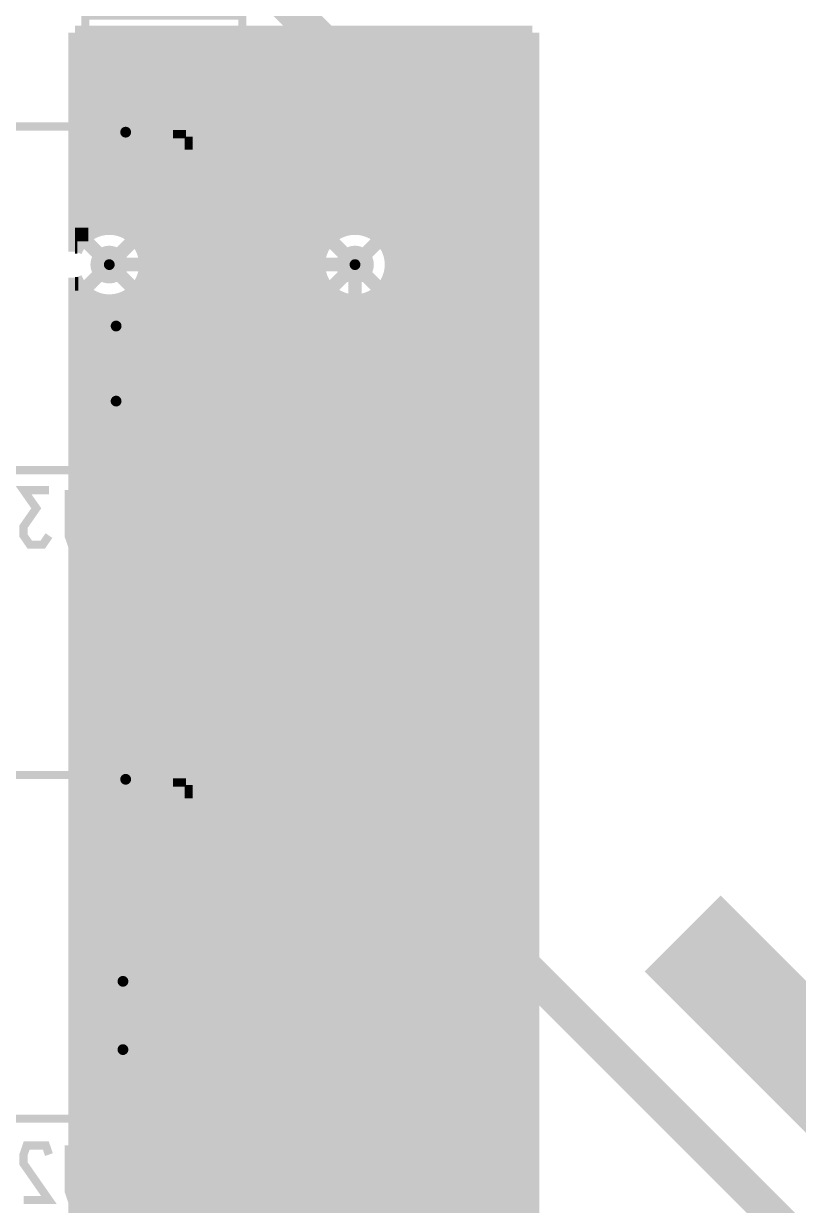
# Model space of a CAD drawing. Extents: x -20 to 155, y -92 to 168.
# Drawn here: x 39.3 to 53.72, y 127.91 to 149.9 of the extents above; entities that cross this region are included whole.
import ezdxf

# ---------------------------------------------------------------- set-up
doc = ezdxf.new("R2010")
doc.units = 0
doc.header["$MEASUREMENT"] = 0
doc.layers.get('0').update_dxf_attribs({"linetype": 'CONTINUOUS'})
for name, color, linetype in [('25-334-1_BOT', 7, 'CONTINUOUS'), ('25-334-1_DRD', 7, 'CONTINUOUS'), ('25-334-1_DRL', 2, 'CONTINUOUS'), ('25-334-1_IN1', 4, 'CONTINUOUS'), ('25-334-1_IN2', 3, 'CONTINUOUS'), ('25-334-1_SMB', 5, 'CONTINUOUS'), ('25-334-1_SPB', 14, 'CONTINUOUS'), ('25-334-1_SSB', 12, 'CONTINUOUS'), ('25-334-1_TOP', 13, 'CONTINUOUS'), ('THRUHOLE_TAP', 7, 'CONTINUOUS')]:
    doc.layers.add(name, color=color, linetype=linetype)

# ---------------------------------------------------------------- blocks, each defined once
blk = doc.blocks.new('RECTANGLE_4')
blk.add_solid([(0.4064, 0.4826), (0.4064, -0.4826), (-0.4064, 0.4826), (-0.4064, -0.4826)])
blk = doc.blocks.new('ROUND_39')
at = {"const_width": 0.35052}
blk.add_lwpolyline([(-0.17526, 0, 1), (0.17526, 0, 1)], format="xyb", close=True, dxfattribs=at)
blk = doc.blocks.new('RECTANGLE_66')
blk.add_solid([(0.72517, 0.32512), (0.72517, -0.32512), (-0.72517, 0.32512), (-0.72517, -0.32512)])
blk = doc.blocks.new('ROUND_84')
at = {"const_width": 0.10033}
blk.add_lwpolyline([(-0.050164, 0, 1), (0.050164, 0, 1)], format="xyb", close=True, dxfattribs=at)
blk = doc.blocks.new('ROUND_85')
at = {"const_width": 0.10033}
blk.add_lwpolyline([(-0.050164, 0, 1), (0.050164, 0, 1)], format="xyb", close=True, dxfattribs=at)
blk = doc.blocks.new('ROUND_38')
at = {"const_width": 0.35052}
blk.add_lwpolyline([(-0.17526, 0, 1), (0.17526, 0, 1)], format="xyb", close=True, dxfattribs=at)
blk = doc.blocks.new('ROUND_35')
at = {"const_width": 0.10033}
blk.add_lwpolyline([(-0.050164, 0, 1), (0.050164, 0, 1)], format="xyb", close=True, dxfattribs=at)

msp = doc.modelspace()

# ---------------------------------------------------------------- linework, layer by layer
at = {"layer": '25-334-1_BOT'}
for points, const_width in [([(38.1762, 149.225), (38.1762, 149.8092), (38.862, 150.495), (43.942, 150.495), (46.355, 148.082), (46.355, 134.62), (54.356, 126.619), (60.325, 126.619), (63.373, 123.571), (80.264, 123.571), (81.915, 121.92)], 0.635), ([(41.1988, 149.225), (41.1988, 147.8788)], 0.635), ([(42.6212, 149.225), (42.6212, 146.7612), (42.545, 146.685)], 0.635), ([(42.6212, 137.16), (44.45, 137.16), (44.45, 146.558), (44.323, 146.685), (42.545, 146.685)], 0.635), ([(42.545, 145.415), (40.894, 145.415)], 0.254), ([(45.466, 145.415), (45.466, 131.953), (46.99, 130.429), (46.99, 125.349), (47.879, 124.46), (48.26, 124.46)], 0.254), ([(42.545, 144.145), (41.148, 144.145), (41.021, 144.272)], 0.635), ([(41.021, 144.272), (41.148, 144.145), (42.545, 144.145)], 0.635), ([(41.021, 142.875), (42.545, 142.875)], 0.254), ([(41.021, 142.875), (42.545, 142.875)], 0.254), ([(41.1988, 137.16), (41.1988, 135.8392)], 0.635), ([(41.1988, 137.16), (41.1988, 135.8392)], 0.635), ([(42.6212, 137.16), (42.6212, 134.6962), (42.545, 134.62)], 0.635), ([(42.6212, 125.095), (44.45, 125.095), (44.45, 134.62), (42.545, 134.62)], 0.635), ([(42.545, 133.35), (43.561, 133.35), (43.688, 133.223), (43.688, 127.635), (43.18, 127.127), (43.18, 127)], 0.254), ([(42.545, 132.08), (41.148, 132.08)], 0.635), ([(41.148, 132.08), (42.545, 132.08)], 0.635), ([(41.148, 130.81), (42.545, 130.81)], 0.635), ([(41.148, 130.81), (42.545, 130.81)], 0.635)]:
    msp.add_lwpolyline(points, dxfattribs=dict(at, const_width=const_width))
at = {"layer": '25-334-1_DRD', "const_width": 0.254}
for points in [[(41.8338, 148.5138), (40.5638, 147.2438)], [(41.8338, 147.2438), (40.5638, 148.5138)], [(41.529, 146.05), (40.259, 144.78)], [(41.529, 144.78), (40.259, 146.05)], [(46.101, 146.05), (44.831, 144.78)], [(46.101, 144.78), (44.831, 146.05)], [(41.656, 144.907), (40.386, 143.637)], [(41.656, 143.637), (40.386, 144.907)], [(41.656, 144.907), (40.386, 143.637)], [(41.656, 143.637), (40.386, 144.907)], [(41.656, 143.51), (40.386, 142.24)], [(41.656, 142.24), (40.386, 143.51)], [(41.656, 143.51), (40.386, 142.24)], [(41.656, 142.24), (40.386, 143.51)], [(41.8338, 136.4742), (40.5638, 135.2042)], [(41.8338, 135.2042), (40.5638, 136.4742)], [(41.8338, 136.4742), (40.5638, 135.2042)], [(41.8338, 135.2042), (40.5638, 136.4742)], [(41.783, 132.715), (40.513, 131.445)], [(41.783, 131.445), (40.513, 132.715)], [(41.783, 132.715), (40.513, 131.445)], [(41.783, 131.445), (40.513, 132.715)], [(41.783, 131.445), (40.513, 130.175)], [(41.783, 130.175), (40.513, 131.445)], [(41.783, 131.445), (40.513, 130.175)], [(41.783, 130.175), (40.513, 131.445)]]:
    msp.add_lwpolyline(points, dxfattribs=at)
at = {"layer": '25-334-1_DRL', "const_width": 1.99898}
msp.add_lwpolyline([(51.562, 132.969), (56.134, 128.397), (74.168, 128.397)], dxfattribs=at)
at = {"layer": '25-334-1_IN2', "const_width": 0.254}
for points in [[(48.768, 149.733), (40.259, 149.733)], [(40.259, 149.733), (40.259, 145.6563)], [(48.768, 149.6314), (40.259, 149.6314)], [(40.4876, 149.733), (40.4876, 145.95856)], [(40.7162, 149.733), (40.7162, 146.07032)], [(40.9448, 149.733), (40.9448, 146.09318)], [(41.1734, 149.733), (41.1734, 146.03476)], [(41.402, 149.733), (41.402, 145.86712)], [(41.6306, 149.733), (41.6306, 110.78972)], [(41.8592, 149.733), (41.8592, 51.943)], [(42.0878, 149.733), (42.0878, 51.943)], [(42.3164, 149.733), (42.3164, 51.943)], [(42.545, 149.733), (42.545, 127.2413)], [(42.7736, 149.733), (42.7736, 127.54356)], [(43.0022, 149.733), (43.0022, 127.65532)], [(43.2308, 149.733), (43.2308, 127.67818)], [(43.4594, 149.733), (43.4594, 127.61976)], [(43.688, 149.733), (43.688, 127.45212)], [(43.9166, 149.733), (43.9166, 75.98664)], [(44.1452, 149.733), (44.1452, 76.17206)], [(44.3738, 149.733), (44.3738, 76.24064)], [(44.6024, 149.733), (44.6024, 76.22794)], [(44.831, 149.733), (44.831, 145.6563)], [(45.0596, 149.733), (45.0596, 145.95856)], [(45.2882, 149.733), (45.2882, 146.07032)], [(45.5168, 149.733), (45.5168, 146.09318)], [(45.7454, 149.733), (45.7454, 146.03476)], [(45.974, 149.733), (45.974, 145.86712)], [(46.2026, 149.733), (46.2026, 127.47752)], [(46.4312, 149.733), (46.4312, 97.66808)], [(46.6598, 149.733), (46.6598, 97.87636)], [(46.8884, 149.733), (46.8884, 97.95256)], [(47.117, 149.733), (47.117, 97.95002)], [(47.3456, 149.733), (47.3456, 97.86112)], [(47.5742, 149.733), (47.5742, 97.62998)], [(47.8028, 149.733), (47.8028, 56.77408)], [(48.0314, 149.733), (48.0314, 51.943)], [(48.26, 149.733), (48.26, 51.943)], [(48.4886, 149.733), (48.4886, 81.06664)], [(48.7172, 149.733), (48.7172, 81.25206)], [(48.768, 149.733), (48.768, 123.825)], [(48.768, 149.4028), (40.259, 149.4028)], [(48.768, 149.1742), (40.259, 149.1742)], [(48.768, 148.9456), (40.259, 148.9456)], [(48.768, 148.717), (40.259, 148.717)], [(48.768, 148.4884), (40.259, 148.4884)], [(48.768, 148.2598), (40.259, 148.2598)], [(48.768, 148.0312), (40.259, 148.0312)], [(48.768, 147.8026), (40.259, 147.8026)], [(48.768, 147.574), (40.259, 147.574)], [(48.768, 147.3454), (40.259, 147.3454)], [(48.768, 147.1168), (40.259, 147.1168)], [(48.768, 146.8882), (40.259, 146.8882)], [(48.768, 146.6596), (40.259, 146.6596)], [(48.768, 146.431), (40.259, 146.431)], [(48.768, 146.2024), (40.259, 146.2024)], [(40.50538, 145.9738), (40.259, 145.9738)], [(45.07738, 145.9738), (41.28008, 145.9738)], [(48.768, 145.9738), (45.85208, 145.9738)], [(40.29964, 145.7452), (40.259, 145.7452)], [(44.87164, 145.7452), (41.48836, 145.7452)], [(48.768, 145.7452), (46.06036, 145.7452)], [(44.7929, 145.5166), (41.56456, 145.5166)], [(48.768, 145.5166), (46.13656, 145.5166)], [(44.79798, 145.288), (41.56202, 145.288)], [(48.768, 145.288), (46.13402, 145.288)], [(40.259, 145.17116), (40.259, 127.56388)], [(40.31488, 145.0594), (40.259, 145.0594)], [(44.88688, 145.0594), (41.47312, 145.0594)], [(44.831, 145.17116), (44.831, 76.12888)], [(48.768, 145.0594), (46.04512, 145.0594)], [(40.54602, 144.8308), (40.259, 144.8308)], [(40.4876, 144.8689), (40.4876, 127.66294)], [(41.1734, 144.79524), (41.1734, 127.42164)], [(45.11802, 144.8308), (41.24198, 144.8308)], [(41.402, 144.96288), (41.402, 111.05388)], [(45.0596, 144.8689), (45.0596, 127.16002)], [(45.7454, 144.79524), (45.7454, 127.67818)], [(48.768, 144.8308), (45.81398, 144.8308)], [(45.974, 144.96288), (45.974, 127.62992)], [(48.768, 144.6022), (40.259, 144.6022)], [(40.7162, 144.75714), (40.7162, 127.67564)], [(40.9448, 144.73682), (40.9448, 127.60706)], [(45.2882, 144.75714), (45.2882, 127.52578)], [(45.5168, 144.73682), (45.5168, 127.6477)], [(48.768, 144.3736), (40.259, 144.3736)], [(48.768, 144.145), (40.259, 144.145)], [(48.768, 143.9164), (40.259, 143.9164)], [(48.768, 143.6878), (40.259, 143.6878)], [(48.768, 143.4592), (40.259, 143.4592)], [(48.768, 143.2306), (40.259, 143.2306)], [(48.768, 143.002), (40.259, 143.002)], [(48.768, 142.7734), (40.259, 142.7734)], [(48.768, 142.5448), (40.259, 142.5448)], [(48.768, 142.3162), (40.259, 142.3162)], [(48.768, 142.0876), (40.259, 142.0876)], [(48.768, 141.859), (40.259, 141.859)], [(48.768, 141.6304), (40.259, 141.6304)], [(48.768, 141.4018), (40.259, 141.4018)], [(48.768, 141.1732), (40.259, 141.1732)], [(48.768, 140.9446), (40.259, 140.9446)], [(48.768, 140.716), (40.259, 140.716)], [(48.768, 140.4874), (40.259, 140.4874)], [(48.768, 140.2588), (40.259, 140.2588)], [(48.768, 140.0302), (40.259, 140.0302)], [(48.768, 139.8016), (40.259, 139.8016)], [(48.768, 139.573), (40.259, 139.573)], [(48.768, 139.3444), (40.259, 139.3444)], [(48.768, 139.1158), (40.259, 139.1158)], [(48.768, 138.8872), (40.259, 138.8872)], [(48.768, 138.6586), (40.259, 138.6586)], [(48.768, 138.43), (40.259, 138.43)], [(48.768, 138.2014), (40.259, 138.2014)], [(48.768, 137.9728), (40.259, 137.9728)], [(48.768, 137.7442), (40.259, 137.7442)], [(48.768, 137.5156), (40.259, 137.5156)], [(48.768, 137.287), (40.259, 137.287)], [(48.768, 137.0584), (40.259, 137.0584)], [(48.768, 136.8298), (40.259, 136.8298)], [(48.768, 136.6012), (40.259, 136.6012)], [(48.768, 136.3726), (40.259, 136.3726)], [(48.768, 136.144), (40.259, 136.144)], [(48.768, 135.9154), (40.259, 135.9154)], [(48.768, 135.6868), (40.259, 135.6868)], [(48.768, 135.4582), (40.259, 135.4582)], [(48.768, 135.2296), (40.259, 135.2296)], [(48.768, 135.001), (40.259, 135.001)], [(48.768, 134.7724), (40.259, 134.7724)], [(48.768, 134.5438), (40.259, 134.5438)], [(48.768, 134.3152), (40.259, 134.3152)], [(48.768, 134.0866), (40.259, 134.0866)], [(48.768, 133.858), (40.259, 133.858)], [(48.768, 133.6294), (40.259, 133.6294)], [(48.768, 133.4008), (40.259, 133.4008)], [(48.768, 133.1722), (40.259, 133.1722)], [(48.768, 132.9436), (40.259, 132.9436)], [(48.768, 132.715), (40.259, 132.715)], [(48.768, 132.4864), (40.259, 132.4864)], [(48.768, 132.2578), (40.259, 132.2578)], [(48.768, 132.0292), (40.259, 132.0292)], [(48.768, 131.8006), (40.259, 131.8006)], [(48.768, 131.572), (40.259, 131.572)], [(48.768, 131.3434), (40.259, 131.3434)], [(48.768, 131.1148), (40.259, 131.1148)], [(48.768, 130.8862), (40.259, 130.8862)], [(48.768, 130.6576), (40.259, 130.6576)], [(48.768, 130.429), (40.259, 130.429)], [(48.768, 130.2004), (40.259, 130.2004)], [(48.768, 129.9718), (40.259, 129.9718)], [(48.768, 129.7432), (40.259, 129.7432)], [(48.768, 129.5146), (40.259, 129.5146)], [(48.768, 129.286), (40.259, 129.286)], [(48.768, 129.0574), (40.259, 129.0574)], [(48.768, 128.8288), (40.259, 128.8288)], [(48.768, 128.6002), (40.259, 128.6002)], [(48.768, 128.3716), (40.259, 128.3716)], [(48.768, 128.143), (40.259, 128.143)], [(48.768, 127.9144), (40.259, 127.9144)]]:
    msp.add_lwpolyline(points, dxfattribs=at)
for points in [[(40.894, 146.09572, 0.3114344), (40.259, 145.6563)], [(41.57472, 145.415, 0.4142136), (40.894, 146.09572)], [(45.466, 146.09572, 0.4142136), (44.78528, 145.415)], [(46.14672, 145.415, 0.4142136), (45.466, 146.09572)], [(40.894, 144.73428, 0.4142136), (41.57472, 145.415)], [(44.78528, 145.415, 0.4142136), (45.466, 144.73428)], [(45.466, 144.73428, 0.4142136), (46.14672, 145.415)], [(40.259, 145.17116, 0.3104759), (40.894, 144.73428)]]:
    msp.add_lwpolyline(points, format="xyb", dxfattribs=at)
at = {"layer": '25-334-1_SSB', "const_width": 0.1524}
for points in [[(40.4495, 150.0505), (43.3705, 150.0505), (43.3705, 148.4122), (40.4495, 148.4122), (40.4495, 150.0505)], [(38.0492, 147.98294), (40.64762, 147.98294)], [(40.64762, 147.98294), (41.34612, 147.98294)], [(41.64584, 147.68322), (41.64584, 141.88948)], [(42.40784, 147.70608), (41.99382, 147.70608)], [(42.32402, 147.84324), (42.07764, 147.84324)], [(42.09542, 147.8534), (42.09542, 147.49526)], [(42.23258, 147.88134), (42.23258, 147.46986)], [(42.36974, 147.79752), (42.36974, 147.55114)], [(42.3799, 147.56892), (42.02176, 147.56892)], [(41.34612, 141.58976), (38.0492, 141.58976)], [(39.77132, 140.3731), (39.65448, 140.20292), (39.41572, 140.20292), (39.29888, 140.3731), (39.29888, 140.54074), (39.5351, 140.8811), (39.29888, 141.21892), (39.77132, 141.21892)], [(40.13708, 141.21892), (40.13708, 140.3731), (40.1955, 140.20292), (40.5511, 140.20292), (40.60952, 140.3731), (40.60952, 141.21892)], [(41.40708, 138.36142), (41.52646, 138.52906), (41.58488, 138.69924), (41.58488, 139.03706), (41.52646, 139.20724), (41.40708, 139.37742), (41.2877, 139.37742), (41.17086, 139.20724), (41.1099, 139.03706), (41.1099, 138.69924), (41.17086, 138.52906), (41.2877, 138.36142), (41.40708, 138.36142)], [(42.36466, 138.86942), (42.00906, 138.86942), (41.9481, 138.69924), (41.9481, 138.52906), (42.00906, 138.36142), (42.36466, 138.36142), (42.42308, 138.52906), (42.42308, 138.69924), (42.18686, 139.37742)], [(42.7863, 138.52906), (42.84726, 138.36142), (43.20286, 138.36142), (43.26128, 138.52906), (43.26128, 139.20724), (43.20286, 139.37742), (42.84726, 139.37742), (42.7863, 139.20724)], [(40.4495, 137.9855), (43.3705, 137.9855), (43.3705, 136.3472), (40.4495, 136.3472), (40.4495, 137.9855)], [(38.0492, 135.91794), (40.64762, 135.91794)], [(40.64762, 135.91794), (41.34612, 135.91794)], [(42.23258, 135.81634), (42.23258, 135.40486)], [(41.64584, 135.61822), (41.64584, 129.82448)], [(42.40784, 135.64108), (41.99382, 135.64108)], [(42.32402, 135.77824), (42.07764, 135.77824)], [(42.09542, 135.7884), (42.09542, 135.43026)], [(42.36974, 135.73252), (42.36974, 135.48614)], [(42.3799, 135.50392), (42.02176, 135.50392)], [(41.34612, 129.52476), (38.0492, 129.52476)], [(39.29888, 128.01092), (39.77132, 128.01092), (39.29888, 128.6891), (39.29888, 128.85674), (39.3573, 129.02692), (39.7129, 129.02692), (39.77132, 128.85674)], [(40.13708, 129.02692), (40.13708, 128.1811), (40.1955, 128.01092), (40.5511, 128.01092), (40.60952, 128.1811), (40.60952, 129.02692)]]:
    msp.add_lwpolyline(points, dxfattribs=at)
for points in [[(41.64584, 147.68322, 0.3338965), (41.34612, 147.98294)], [(42.2021, 147.88388, 0.4142136), (41.99382, 147.6756)], [(41.99382, 147.6756, 0.4142136), (42.2021, 147.46732)], [(42.41038, 147.6756, 0.4142136), (42.2021, 147.88388)], [(42.2021, 147.46732, 0.4142136), (42.41038, 147.6756)], [(41.0464, 147.64512, 0.4142136), (40.68572, 147.28444)], [(41.40708, 147.28444, 0.4142136), (41.0464, 147.64512)], [(40.68572, 147.28444, 0.4142136), (41.0464, 146.92376)], [(41.0464, 146.92376, 0.4142136), (41.40708, 147.28444)], [(41.34612, 141.58976, 0.3322068), (41.64584, 141.88948)], [(41.64584, 135.61822, 0.3338965), (41.34612, 135.91794)], [(42.2021, 135.81888, 0.4142136), (41.99382, 135.6106)], [(42.41038, 135.6106, 0.4142136), (42.2021, 135.81888)], [(41.0464, 135.58012, 0.4142136), (40.68572, 135.21944)], [(41.40708, 135.21944, 0.4142136), (41.0464, 135.58012)], [(41.99382, 135.6106, 0.4142136), (42.2021, 135.40232)], [(42.2021, 135.40232, 0.4142136), (42.41038, 135.6106)], [(40.68572, 135.21944, 0.4142136), (41.0464, 134.85876)], [(41.0464, 134.85876, 0.4142136), (41.40708, 135.21944)], [(41.34612, 129.52476, 0.3322068), (41.64584, 129.82448)]]:
    msp.add_lwpolyline(points, format="xyb", dxfattribs=at)
at = {"layer": '25-334-1_TOP', "const_width": 0.254}
msp.add_lwpolyline([(40.894, 145.415), (45.466, 145.415)], dxfattribs=at)

# ---------------------------------------------------------------- block references
at = {"layer": '25-334-1_BOT'}
for name, p in [('RECTANGLE_4', (41.1988, 149.225)), ('RECTANGLE_4', (42.6212, 149.225)), ('ROUND_39', (41.1988, 147.8788)), ('RECTANGLE_66', (42.545, 146.685)), ('ROUND_39', (40.894, 145.415)), ('RECTANGLE_66', (42.545, 145.415)), ('ROUND_39', (45.466, 145.415)), ('ROUND_39', (41.021, 144.272)), ('RECTANGLE_66', (42.545, 144.145)), ('ROUND_39', (41.021, 142.875)), ('RECTANGLE_66', (42.545, 142.875)), ('RECTANGLE_4', (41.1988, 137.16)), ('RECTANGLE_4', (42.6212, 137.16)), ('ROUND_39', (41.1988, 135.8392)), ('RECTANGLE_66', (42.545, 134.62)), ('RECTANGLE_66', (42.545, 133.35)), ('ROUND_39', (41.148, 132.08)), ('RECTANGLE_66', (42.545, 132.08)), ('ROUND_39', (41.148, 130.81)), ('RECTANGLE_66', (42.545, 130.81))]:
    msp.add_blockref(name, p, dxfattribs=at)
at = {"layer": '25-334-1_DRL'}
for name, p in [('ROUND_85', (41.1988, 147.8788)), ('ROUND_84', (40.894, 145.415)), ('ROUND_84', (45.466, 145.415)), ('ROUND_85', (41.021, 144.272)), ('ROUND_85', (41.021, 142.875)), ('ROUND_85', (41.1988, 135.8392)), ('ROUND_85', (41.148, 132.08)), ('ROUND_85', (41.148, 130.81))]:
    msp.add_blockref(name, p, dxfattribs=at)
at = {"layer": '25-334-1_IN1'}
for name, p in [('ROUND_39', (41.1988, 147.8788)), ('ROUND_38', (40.894, 145.415)), ('ROUND_38', (45.466, 145.415)), ('ROUND_39', (41.021, 144.272)), ('ROUND_39', (41.021, 142.875)), ('ROUND_39', (41.1988, 135.8392)), ('ROUND_39', (41.148, 132.08)), ('ROUND_39', (41.148, 130.81))]:
    msp.add_blockref(name, p, dxfattribs=at)
at = {"layer": '25-334-1_IN2'}
for name, p in [('ROUND_39', (41.1988, 147.8788)), ('ROUND_38', (40.894, 145.415)), ('ROUND_38', (45.466, 145.415)), ('ROUND_39', (41.021, 144.272)), ('ROUND_39', (41.021, 142.875)), ('ROUND_39', (41.1988, 135.8392)), ('ROUND_39', (41.148, 132.08)), ('ROUND_39', (41.148, 130.81))]:
    msp.add_blockref(name, p, dxfattribs=at)
at = {"layer": '25-334-1_SMB'}
for name, p in [('RECTANGLE_4', (41.1988, 149.225)), ('RECTANGLE_4', (42.6212, 149.225)), ('RECTANGLE_66', (42.545, 146.685)), ('RECTANGLE_66', (42.545, 145.415)), ('RECTANGLE_66', (42.545, 144.145)), ('RECTANGLE_66', (42.545, 142.875)), ('RECTANGLE_4', (41.1988, 137.16)), ('RECTANGLE_4', (42.6212, 137.16)), ('RECTANGLE_66', (42.545, 134.62)), ('RECTANGLE_66', (42.545, 133.35)), ('RECTANGLE_66', (42.545, 132.08)), ('RECTANGLE_66', (42.545, 130.81))]:
    msp.add_blockref(name, p, dxfattribs=at)
at = {"layer": '25-334-1_SPB'}
for name, p in [('RECTANGLE_4', (41.1988, 149.225)), ('RECTANGLE_4', (42.6212, 149.225)), ('RECTANGLE_66', (42.545, 146.685)), ('RECTANGLE_66', (42.545, 145.415)), ('RECTANGLE_66', (42.545, 144.145)), ('RECTANGLE_66', (42.545, 142.875)), ('RECTANGLE_4', (41.1988, 137.16)), ('RECTANGLE_4', (42.6212, 137.16)), ('RECTANGLE_66', (42.545, 134.62)), ('RECTANGLE_66', (42.545, 133.35)), ('RECTANGLE_66', (42.545, 132.08)), ('RECTANGLE_66', (42.545, 130.81))]:
    msp.add_blockref(name, p, dxfattribs=at)
at = {"layer": '25-334-1_TOP'}
for p in [(41.1988, 147.8788), (40.894, 145.415), (45.466, 145.415), (41.021, 144.272), (41.021, 142.875), (41.1988, 135.8392), (41.148, 132.08), (41.148, 130.81)]:
    msp.add_blockref('ROUND_39', p, dxfattribs=at)
at = {"layer": 'THRUHOLE_TAP'}
for p in [(41.1988, 147.8788), (40.894, 145.415), (45.466, 145.415), (41.021, 144.272), (41.021, 142.875), (41.1988, 135.8392), (41.148, 132.08), (41.148, 130.81)]:
    msp.add_blockref('ROUND_35', p, dxfattribs=at)

doc.saveas('drawing.dxf')
